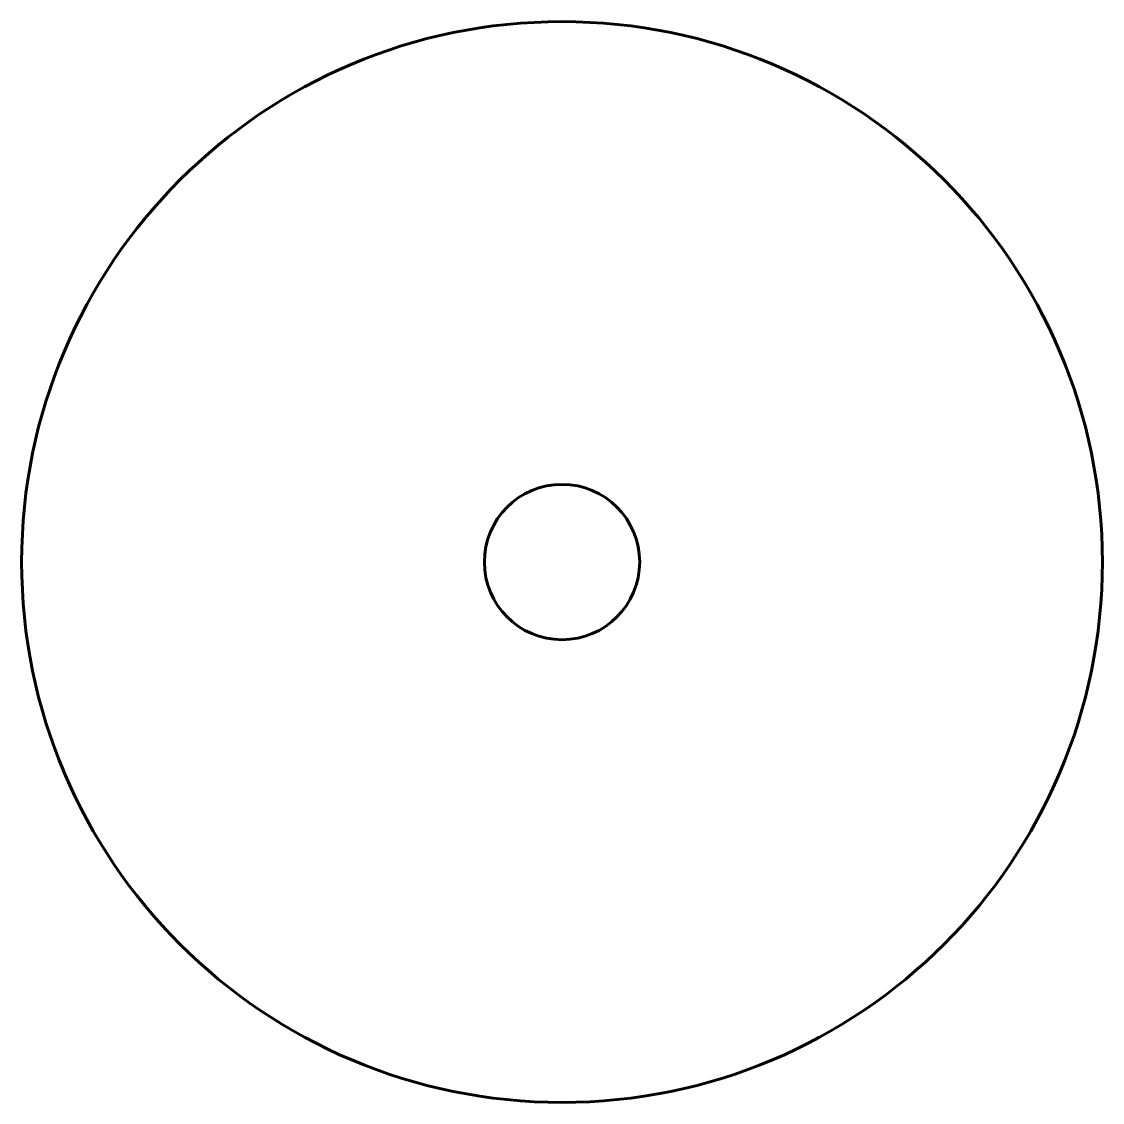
# Model space of a CAD drawing. Header units: millimetres. Extents: x -5 to 155, y 42 to 202.
import ezdxf

# ---------------------------------------------------------------- set-up
doc = ezdxf.new("R2010")
doc.units = ezdxf.units.MM
doc.linetypes.add('K5LT_BASIC', pattern=[0])

msp = doc.modelspace()

# ---------------------------------------------------------------- linework, layer by layer
at = {"color": 5, "linetype": 'K5LT_BASIC', "lineweight": 60, "true_color": 0x0000ff}
for radius in [80, 11.5]:
    msp.add_circle((74.93, 122.08), radius, dxfattribs=at)

doc.saveas('drawing.dxf')
